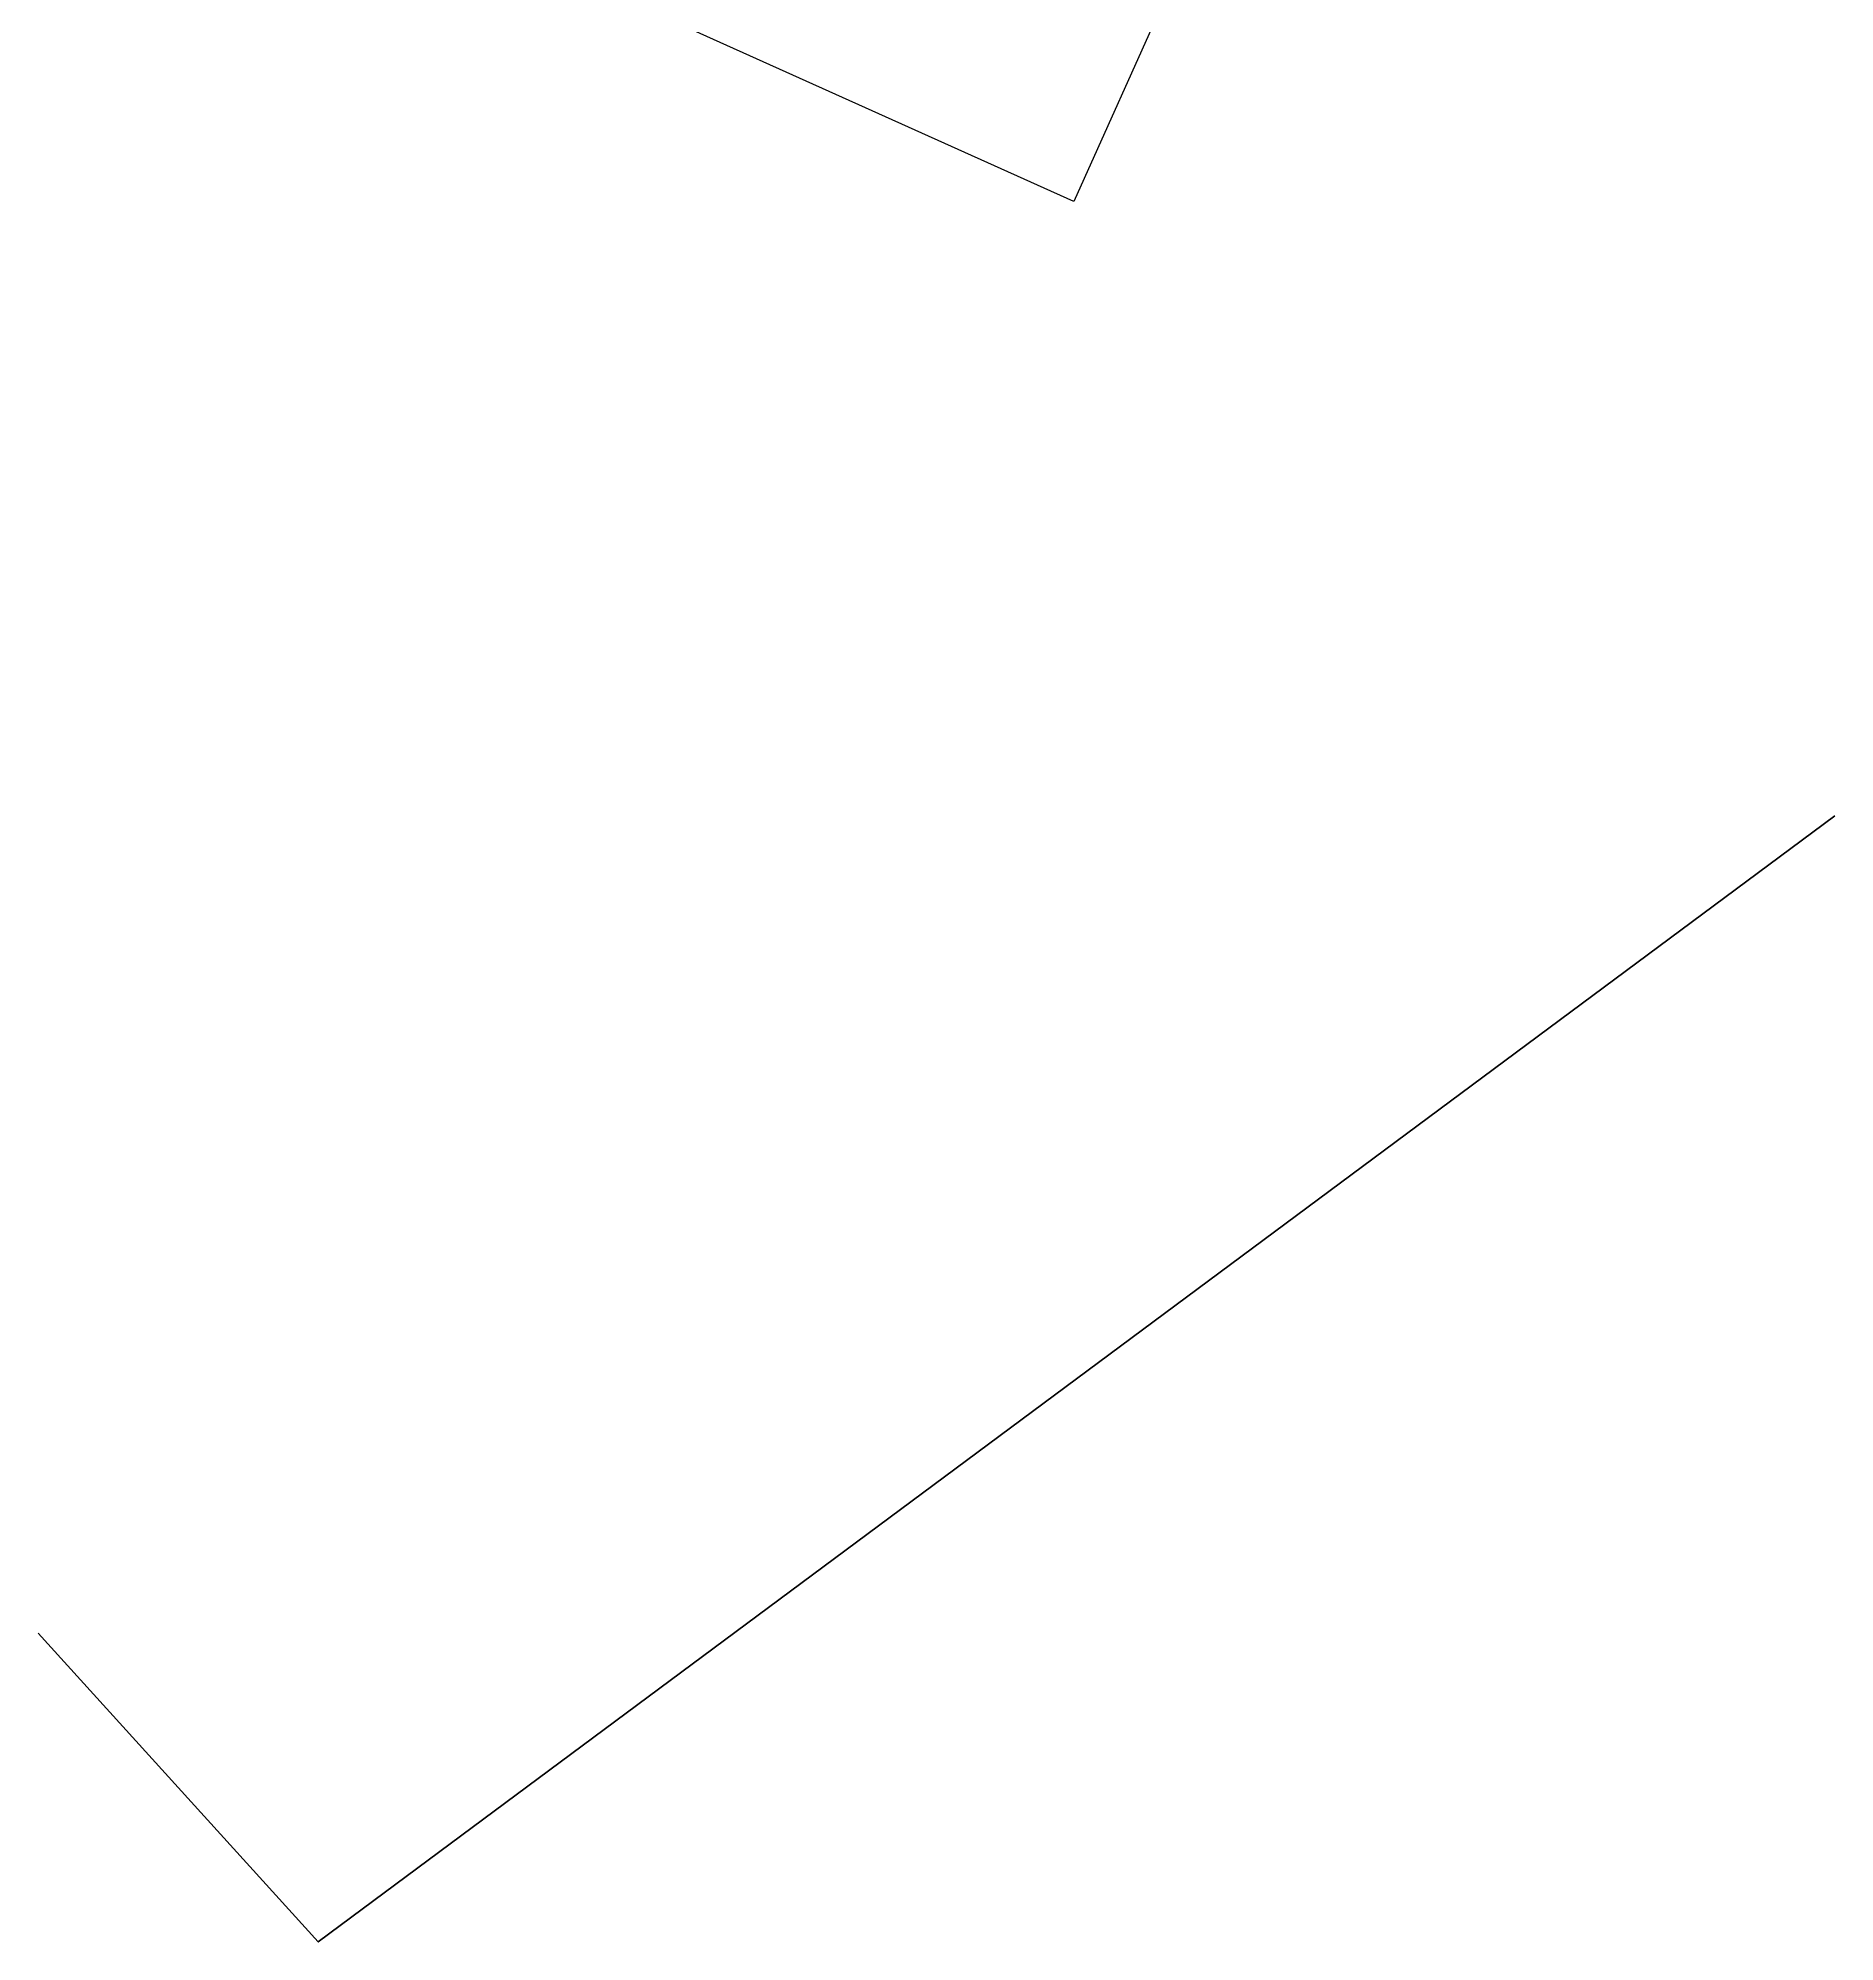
# Model space of a CAD drawing. Header units: inches. Extents: x -1373420 to 1275728, y -1279082 to 1370051.
# Drawn here: x -48674 to -44474, y 28239 to 32688 of the extents above; entities that cross this region are included whole.
import ezdxf

# ---------------------------------------------------------------- set-up
doc = ezdxf.new("R2010")
doc.units = ezdxf.units.IN
doc.header["$LTSCALE"] = 100
doc.header["$MEASUREMENT"] = 0
doc.layers.add('rest circle', color=76, linetype='Continuous')
doc.layers.add('text', color=7, linetype='Continuous')
doc.styles.get("Standard").update_dxf_attribs({"font": 'arial.ttf'})
doc.dimstyles.get("Standard").update_dxf_attribs({"dimtxt": 12, "dimasz": 0.18, "dimexe": 0.18, "dimexo": 0.0625, "dimgap": 0.09, "dimtad": 0, "dimtih": 1, "dimtoh": 1, "dimdec": 1, "dimzin": 0, "dimdsep": 46, "dimlunit": 4, "dimtxsty": 'Standard', "dimcen": 0.09, "dimadec": 0, "dimazin": 0, "dimtfac": 1, "dimtdec": 1, "dimtofl": 0, "dimtmove": 0, "dimatfit": 3, "dimfxl": 1, "dimtolj": 1, "dimtzin": 0, "dimarcsym": 0})

# ---------------------------------------------------------------- blocks, each defined once
blk = doc.blocks.new('*D306')
at = {"layer": 'Defpoints', "color": 0, "transparency": 16777216}
for p in [(-47734.6, 34042.1), (-45853.1, 33196.5), (-48134.7, 33152)]:
    blk.add_point(p, dxfattribs=at)
at = {"layer": 'rest circle', "color": 0, "lineweight": -2, "transparency": 16777216}
for p, q in [((-47734.7, 34042), (-48134.7, 33151.8)), ((-45853.1, 33196.4), (-46253.2, 32306.2)), ((-48134.5, 33151.9), (-47207.5, 32735.3)), ((-46253.3, 32306.4), (-47180.3, 32723))]:
    blk.add_line(p, q, dxfattribs=at)
at = {"layer": 'rest circle', "color": 0, "transparency": 16777216}
for points in [[(-48134.5, 33151.9), (-48134.5, 33151.8), (-48134.7, 33152)], [(-46253.3, 32306.5), (-46253.3, 32306.4), (-46253.1, 32306.4)]]:
    blk.add_solid(points, dxfattribs=at)
at = {"layer": 'rest circle', "color": 0, "transparency": 16777216, "insert": (-47193.9, 32729.2), "char_height": 12, "attachment_point": 5}
blk.add_mtext('\\A1;171\'-11"', dxfattribs=at)

msp = doc.modelspace()

# ---------------------------------------------------------------- linework, layer by layer
at = {"layer": 'text', "lineweight": 200}
msp.add_lwpolyline([(-48673.68, 28960.96), (-48018.72, 28239.39), (-44474.46, 30870.88)], dxfattribs=at)

# ---------------------------------------------------------------- dimensions: what is measured, and where the dimension line sits
at = {"layer": 'rest circle'}
dim = msp.add_aligned_dim(p1=(-45853.11, 33196.46), p2=(-47734.64, 34042.05), distance=975.86, dimstyle='Standard', override={"dimfxl": 0.18}, dxfattribs=at)
dim.commit()
dim.dimension.update_dxf_attribs({"geometry": '*D306', "text_midpoint": (-47193.9, 32729.16)})

doc.saveas('drawing.dxf')
